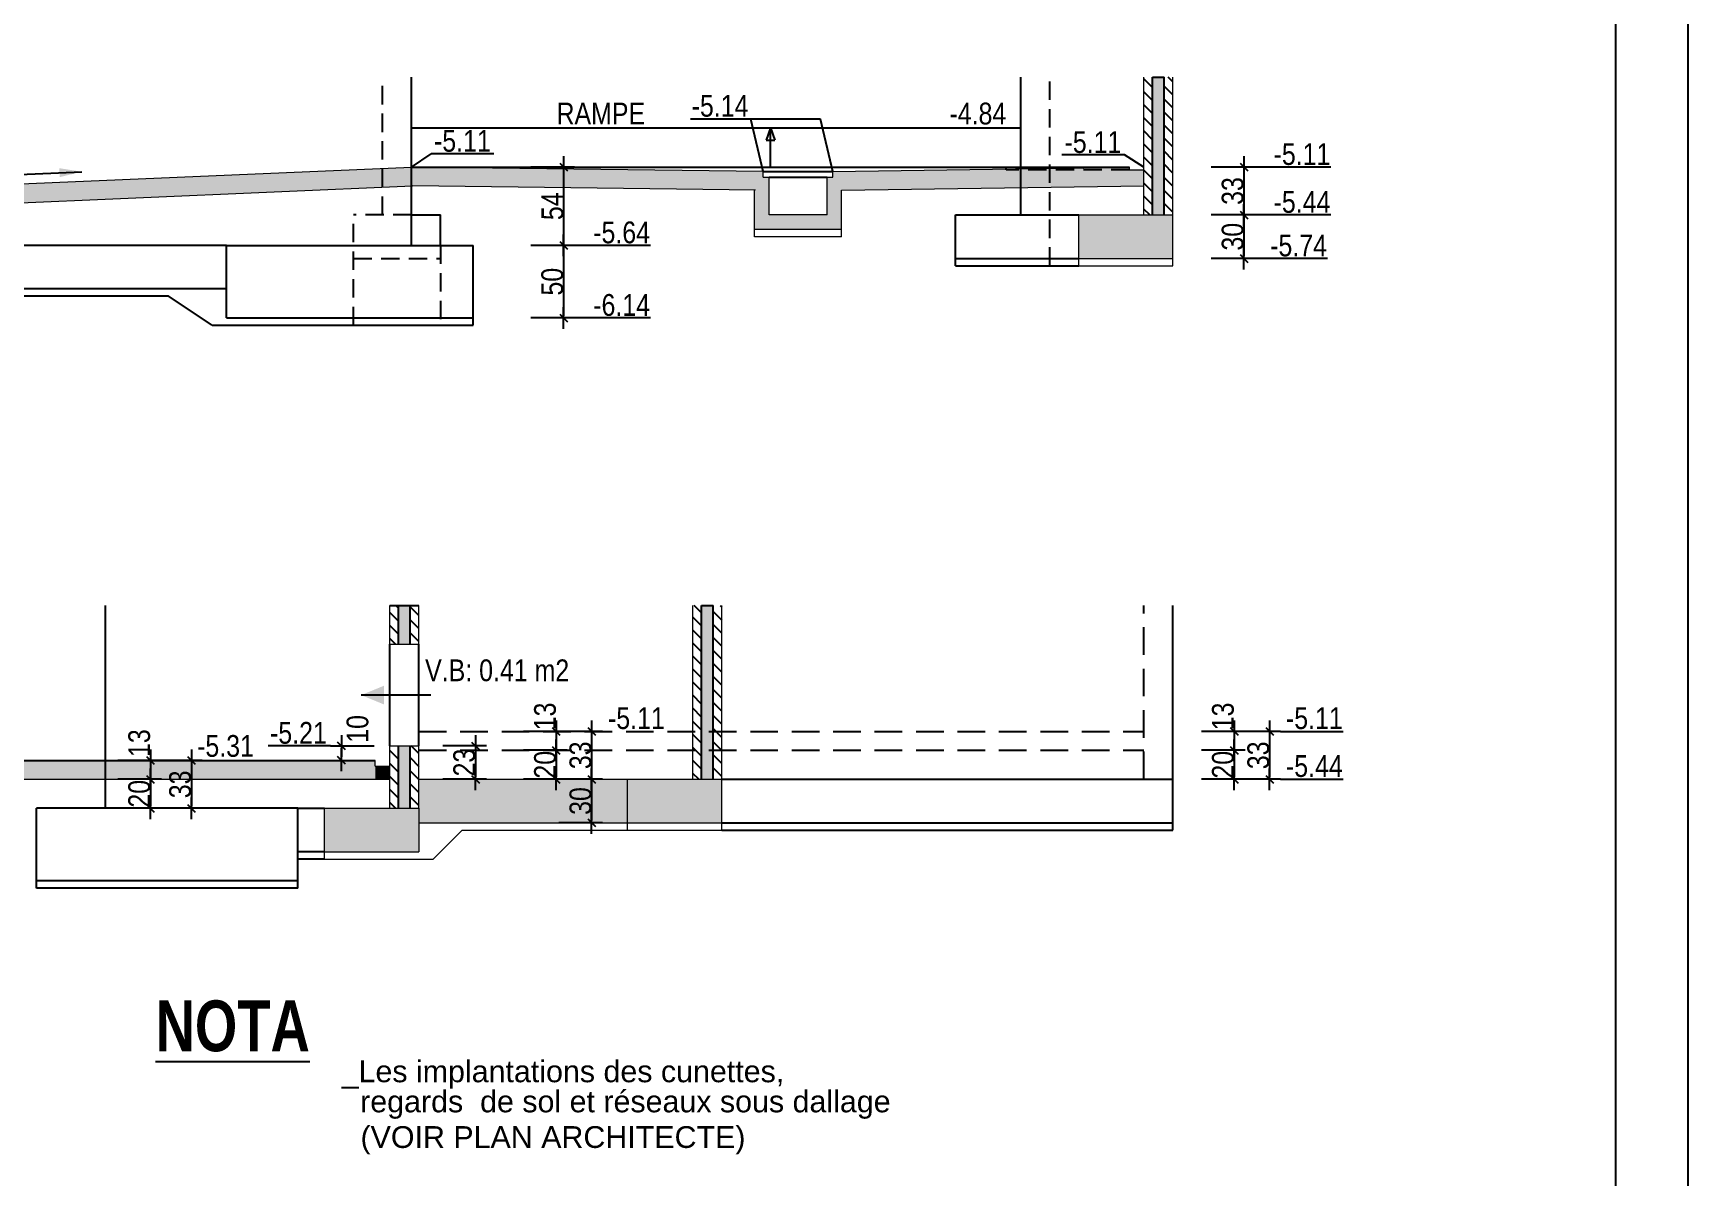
# Model space of a CAD drawing. Header units: centimetres. Extents: x -4990 to 114398, y -61489 to -12305.
# Drawn here: x 60097 to 61238, y -18796 to -18008 of the extents above; entities that cross this region are included whole.
import ezdxf
from ezdxf.enums import TextEntityAlignment as Align

# ---------------------------------------------------------------- set-up
doc = ezdxf.new("R2010")
doc.units = ezdxf.units.CM
doc.header["$LTSCALE"] = 0.5
doc.linetypes.add('CACHEX2', pattern=[19.05, 12.7, -6.35])
doc.layers.get('0').update_dxf_attribs({"linetype": 'CONTINUOUS'})
doc.layers.get('DEFPOINTS').update_dxf_attribs({"linetype": 'CONTINUOUS'})
for name, color, linetype in [('01-cartouche', 7, 'CONTINUOUS'), ('01_cote_gen', 4, 'CONTINUOUS'), ('01_linteaux', 2, 'CONTINUOUS'), ('01_poch_murs', 253, 'CONTINUOUS'), ('01_texte', 230, 'CONTINUOUS'), ('AA_COTES', 2, 'CONTINUOUS')]:
    doc.layers.add(name, color=color, linetype=linetype)
doc.layers.add('01_murs_coup', color=5, linetype='CONTINUOUS', lineweight=60)
doc.styles.add('ARIAL NA', font='ARIALN.TTF')
doc.styles.add('impact', font='impact.ttf')
doc.styles.add('MATTE_TXT', font='arial.ttf')
doc.styles.add('STYLE2', font='ARIALN.TTF')
doc.dimstyles.new('JB50', dxfattribs={"dimscale": 0.1, "dimtxt": 150, "dimasz": 15, "dimexe": 0.1, "dimexo": 0.1, "dimgap": 0.09, "dimtad": 1, "dimdec": 1, "dimdsep": 46, "dimtxsty": 'STYLE2', "dimblk1": 'BOND_G', "dimblk2": 'BOND_D', "dimsah": 1, "dimcen": 1.5, "dimdle": 0.01, "dimse1": 1, "dimse2": 1, "dimclrd": 4, "dimclre": 2, "dimclrt": 6, "dimazin": 2, "dimtfac": 2.333333, "dimtdec": 1, "dimtix": 1, "dimtmove": 2, "dimatfit": 3, "dimldrblk": 'BOND_G', "dimfxl": 1, "dimtolj": 1, "dimtzin": 0, "dimarcsym": 0})

# ---------------------------------------------------------------- blocks, each defined once
blk = doc.blocks.new('BOND_G')
at = {"layer": 'AA_COTES', "color": 0}
for p, q in [((0, -5), (0, 15)), ((5, 0), (-5, 0)), ((1.77, 1.77), (-1.77, -1.77))]:
    blk.add_line(p, q, dxfattribs=at)
blk = doc.blocks.new('BOND_D')
at = {"layer": 'AA_COTES', "color": 0}
for p, q in [((5, 0), (-5, 0)), ((-1.77, -1.77), (1.77, 1.77)), ((0, 5), (0, -15))]:
    blk.add_line(p, q, dxfattribs=at)
blk = doc.blocks.new('*D1527')
at = {"layer": '01_cote_gen', "color": 4, "lineweight": -2, "transparency": 16777216}
blk.add_line((60931.8, -18101.5), (60931.8, -18131.5), dxfattribs=at)
at = {"layer": 'DEFPOINTS', "color": 0, "transparency": 16777216}
for p in [(60862.9, -18100), (60862.9, -18133), (60931.8, -18133)]:
    blk.add_point(p, dxfattribs=at)
at = {"layer": '01_cote_gen', "color": 4, "lineweight": -2, "transparency": 16777216, "xscale": 1.5, "yscale": 1.5, "zscale": 1.5}
for name, p, rotation in [('BOND_G', (60931.8, -18100), 90), ('BOND_D', (60931.8, -18133), 270)]:
    blk.add_blockref(name, p, dxfattribs=dict(at, rotation=rotation))
at = {"layer": '01_cote_gen', "color": 6, "transparency": 16777216, "insert": (60924.1, -18116.5), "char_height": 15, "attachment_point": 5, "rotation": 90, "style": 'STYLE2'}
blk.add_mtext('\\A1;33', dxfattribs=at)
blk = doc.blocks.new('*D1528')
at = {"layer": '01_cote_gen', "color": 4, "lineweight": -2, "transparency": 16777216}
blk.add_line((60931.8, -18134.5), (60931.8, -18161.5), dxfattribs=at)
at = {"layer": 'DEFPOINTS', "color": 0, "transparency": 16777216}
for p in [(60882.9, -18133), (60882.9, -18163), (60931.8, -18163)]:
    blk.add_point(p, dxfattribs=at)
at = {"layer": '01_cote_gen', "color": 4, "lineweight": -2, "transparency": 16777216, "xscale": 1.5, "yscale": 1.5, "zscale": 1.5}
for name, p, rotation in [('BOND_G', (60931.8, -18133), 90), ('BOND_D', (60931.8, -18163), 270)]:
    blk.add_blockref(name, p, dxfattribs=dict(at, rotation=rotation))
at = {"layer": '01_cote_gen', "color": 6, "transparency": 16777216, "insert": (60924.1, -18148), "char_height": 15, "attachment_point": 5, "rotation": 90, "style": 'STYLE2'}
blk.add_mtext('\\A1;30', dxfattribs=at)
blk = doc.blocks.new('*D1529')
at = {"layer": '01_cote_gen', "color": 4, "lineweight": -2, "transparency": 16777216}
blk.add_line((60462.7, -18101.5), (60462.7, -18152.5), dxfattribs=at)
at = {"layer": 'DEFPOINTS', "color": 0, "transparency": 16777216}
for p in [(60434.6, -18100), (60425.8, -18154), (60462.7, -18154)]:
    blk.add_point(p, dxfattribs=at)
at = {"layer": '01_cote_gen', "color": 4, "lineweight": -2, "transparency": 16777216, "xscale": 1.5, "yscale": 1.5, "zscale": 1.5}
for name, p, rotation in [('BOND_G', (60462.7, -18100), 90), ('BOND_D', (60462.7, -18154), 270)]:
    blk.add_blockref(name, p, dxfattribs=dict(at, rotation=rotation))
at = {"layer": '01_cote_gen', "color": 6, "transparency": 16777216, "insert": (60455.1, -18127), "char_height": 15, "attachment_point": 5, "rotation": 90, "style": 'STYLE2'}
blk.add_mtext('\\A1;54', dxfattribs=at)
blk = doc.blocks.new('*D1562')
at = {"layer": '01_cote_gen', "color": 4, "lineweight": -2, "transparency": 16777216}
blk.add_line((60177.9, -18510.4), (60177.9, -18520.4), dxfattribs=at)
at = {"layer": 'DEFPOINTS', "color": 0, "transparency": 16777216}
for p in [(60172.7, -18508.9), (60172.7, -18521.9), (60177.9, -18521.9)]:
    blk.add_point(p, dxfattribs=at)
at = {"layer": '01_cote_gen', "color": 4, "lineweight": -2, "transparency": 16777216, "xscale": 1.5, "yscale": 1.5, "zscale": 1.5}
for name, p, rotation in [('BOND_G', (60177.9, -18508.9), 90), ('BOND_D', (60177.9, -18521.9), 270)]:
    blk.add_blockref(name, p, dxfattribs=dict(at, rotation=rotation))
at = {"layer": '01_cote_gen', "color": 6, "transparency": 16777216, "insert": (60170.2, -18497), "char_height": 15, "attachment_point": 5, "rotation": 90, "style": 'STYLE2'}
blk.add_mtext('\\A1;13', dxfattribs=at)
blk = doc.blocks.new('*D1563')
at = {"layer": '01_cote_gen', "color": 4, "lineweight": -2, "transparency": 16777216}
blk.add_line((60177.9, -18523.4), (60177.9, -18540.4), dxfattribs=at)
at = {"layer": 'DEFPOINTS', "color": 0, "transparency": 16777216}
for p in [(60183.4, -18521.9), (60177.9, -18541.9), (60183.4, -18541.9)]:
    blk.add_point(p, dxfattribs=at)
at = {"layer": '01_cote_gen', "color": 4, "lineweight": -2, "transparency": 16777216, "xscale": 1.5, "yscale": 1.5, "zscale": 1.5}
for name, p, rotation in [('BOND_G', (60177.9, -18521.9), 90), ('BOND_D', (60177.9, -18541.9), 270)]:
    blk.add_blockref(name, p, dxfattribs=dict(at, rotation=rotation))
at = {"layer": '01_cote_gen', "color": 6, "transparency": 16777216, "insert": (60170.2, -18531.9), "char_height": 15, "attachment_point": 5, "rotation": 90, "style": 'STYLE2'}
blk.add_mtext('\\A1;20', dxfattribs=at)
blk = doc.blocks.new('*D1564')
at = {"layer": '01_cote_gen', "color": 4, "lineweight": -2, "transparency": 16777216}
blk.add_line((60206.1, -18510.4), (60206.1, -18540.4), dxfattribs=at)
at = {"layer": 'DEFPOINTS', "color": 0, "transparency": 16777216}
for p in [(60192.7, -18508.9), (60195.2, -18541.9), (60206.1, -18541.9)]:
    blk.add_point(p, dxfattribs=at)
at = {"layer": '01_cote_gen', "color": 4, "lineweight": -2, "transparency": 16777216, "xscale": 1.5, "yscale": 1.5, "zscale": 1.5}
for name, p, rotation in [('BOND_G', (60206.1, -18508.9), 90), ('BOND_D', (60206.1, -18541.9), 270)]:
    blk.add_blockref(name, p, dxfattribs=dict(at, rotation=rotation))
at = {"layer": '01_cote_gen', "color": 6, "transparency": 16777216, "insert": (60198.4, -18525.4), "char_height": 15, "attachment_point": 5, "rotation": 90, "style": 'STYLE2'}
blk.add_mtext('\\A1;33', dxfattribs=at)
blk = doc.blocks.new('*D1565')
at = {"layer": '01_cote_gen', "color": 4, "lineweight": -2, "transparency": 16777216}
blk.add_line((60309.6, -18507.4), (60309.6, -18500.4), dxfattribs=at)
at = {"layer": 'DEFPOINTS', "color": 0, "transparency": 16777216}
for p in [(60309.6, -18498.9), (60342.9, -18498.9), (60324.3, -18508.9)]:
    blk.add_point(p, dxfattribs=at)
at = {"layer": '01_cote_gen', "color": 4, "lineweight": -2, "transparency": 16777216, "xscale": 1.5, "yscale": 1.5, "zscale": 1.5}
for name, p, rotation in [('BOND_D', (60309.6, -18498.9), 90), ('BOND_G', (60309.6, -18508.9), 270)]:
    blk.add_blockref(name, p, dxfattribs=dict(at, rotation=rotation))
at = {"layer": '01_cote_gen', "color": 6, "transparency": 16777216, "insert": (60320.7, -18487.2), "char_height": 15, "attachment_point": 5, "rotation": 90, "style": 'STYLE2'}
blk.add_mtext('\\A1;10', dxfattribs=at)
blk = doc.blocks.new('*D1566')
at = {"layer": '01_cote_gen', "color": 4, "lineweight": -2, "transparency": 16777216}
blk.add_line((60402, -18500.4), (60402, -18520.4), dxfattribs=at)
at = {"layer": 'DEFPOINTS', "color": 0, "transparency": 16777216}
for p in [(60362.9, -18498.9), (60369.5, -18521.9), (60402, -18521.9)]:
    blk.add_point(p, dxfattribs=at)
at = {"layer": '01_cote_gen', "color": 4, "lineweight": -2, "transparency": 16777216, "xscale": 1.5, "yscale": 1.5, "zscale": 1.5}
for name, p, rotation in [('BOND_G', (60402, -18498.9), 90), ('BOND_D', (60402, -18521.9), 270)]:
    blk.add_blockref(name, p, dxfattribs=dict(at, rotation=rotation))
at = {"layer": '01_cote_gen', "color": 6, "transparency": 16777216, "insert": (60394.3, -18510.4), "char_height": 15, "attachment_point": 5, "rotation": 90, "style": 'STYLE2'}
blk.add_mtext('\\A1;23', dxfattribs=at)
blk = doc.blocks.new('*D1567')
at = {"layer": '01_cote_gen', "color": 4, "lineweight": -2, "transparency": 16777216}
blk.add_line((60482, -18490.4), (60482, -18520.4), dxfattribs=at)
at = {"layer": 'DEFPOINTS', "color": 0, "transparency": 16777216}
for p in [(60493, -18488.9), (60482, -18521.9), (60493, -18521.9)]:
    blk.add_point(p, dxfattribs=at)
at = {"layer": '01_cote_gen', "color": 4, "lineweight": -2, "transparency": 16777216, "xscale": 1.5, "yscale": 1.5, "zscale": 1.5}
for name, p, rotation in [('BOND_G', (60482, -18488.9), 90), ('BOND_D', (60482, -18521.9), 270)]:
    blk.add_blockref(name, p, dxfattribs=dict(at, rotation=rotation))
at = {"layer": '01_cote_gen', "color": 6, "transparency": 16777216, "insert": (60474.4, -18505.4), "char_height": 15, "attachment_point": 5, "rotation": 90, "style": 'STYLE2'}
blk.add_mtext('\\A1;33', dxfattribs=at)
blk = doc.blocks.new('*D1568')
at = {"layer": '01_cote_gen', "color": 4, "lineweight": -2, "transparency": 16777216}
blk.add_line((60457.6, -18490.4), (60457.6, -18500.4), dxfattribs=at)
at = {"layer": 'DEFPOINTS', "color": 0, "transparency": 16777216}
for p in [(60444.9, -18488.9), (60444.9, -18501.9), (60457.6, -18501.9)]:
    blk.add_point(p, dxfattribs=at)
at = {"layer": '01_cote_gen', "color": 4, "lineweight": -2, "transparency": 16777216, "xscale": 1.5, "yscale": 1.5, "zscale": 1.5}
for name, p, rotation in [('BOND_G', (60457.6, -18488.9), 90), ('BOND_D', (60457.6, -18501.9), 270)]:
    blk.add_blockref(name, p, dxfattribs=dict(at, rotation=rotation))
at = {"layer": '01_cote_gen', "color": 6, "transparency": 16777216, "insert": (60450, -18478.6), "char_height": 15, "attachment_point": 5, "rotation": 90, "style": 'STYLE2'}
blk.add_mtext('\\A1;13', dxfattribs=at)
blk = doc.blocks.new('*D1569')
at = {"layer": '01_cote_gen', "color": 4, "lineweight": -2, "transparency": 16777216}
blk.add_line((60457.6, -18503.4), (60457.6, -18520.4), dxfattribs=at)
at = {"layer": 'DEFPOINTS', "color": 0, "transparency": 16777216}
for p in [(60447.2, -18501.9), (60447.2, -18521.9), (60457.6, -18521.9)]:
    blk.add_point(p, dxfattribs=at)
at = {"layer": '01_cote_gen', "color": 4, "lineweight": -2, "transparency": 16777216, "xscale": 1.5, "yscale": 1.5, "zscale": 1.5}
for name, p, rotation in [('BOND_G', (60457.6, -18501.9), 90), ('BOND_D', (60457.6, -18521.9), 270)]:
    blk.add_blockref(name, p, dxfattribs=dict(at, rotation=rotation))
at = {"layer": '01_cote_gen', "color": 6, "transparency": 16777216, "insert": (60450, -18511.9), "char_height": 15, "attachment_point": 5, "rotation": 90, "style": 'STYLE2'}
blk.add_mtext('\\A1;20', dxfattribs=at)
blk = doc.blocks.new('*D1570')
at = {"layer": '01_cote_gen', "color": 4, "lineweight": -2, "transparency": 16777216}
blk.add_line((60949.5, -18490.4), (60949.5, -18520.4), dxfattribs=at)
at = {"layer": 'DEFPOINTS', "color": 0, "transparency": 16777216}
for p in [(60960.4, -18488.9), (60949.5, -18521.9), (60960.4, -18521.9)]:
    blk.add_point(p, dxfattribs=at)
at = {"layer": '01_cote_gen', "color": 4, "lineweight": -2, "transparency": 16777216, "xscale": 1.5, "yscale": 1.5, "zscale": 1.5}
for name, p, rotation in [('BOND_G', (60949.5, -18488.9), 90), ('BOND_D', (60949.5, -18521.9), 270)]:
    blk.add_blockref(name, p, dxfattribs=dict(at, rotation=rotation))
at = {"layer": '01_cote_gen', "color": 6, "transparency": 16777216, "insert": (60941.8, -18505.4), "char_height": 15, "attachment_point": 5, "rotation": 90, "style": 'STYLE2'}
blk.add_mtext('\\A1;33', dxfattribs=at)
blk = doc.blocks.new('*D1571')
at = {"layer": '01_cote_gen', "color": 4, "lineweight": -2, "transparency": 16777216}
blk.add_line((60925.1, -18490.4), (60925.1, -18500.4), dxfattribs=at)
at = {"layer": 'DEFPOINTS', "color": 0, "transparency": 16777216}
for p in [(60912.4, -18488.9), (60912.4, -18501.9), (60925.1, -18501.9)]:
    blk.add_point(p, dxfattribs=at)
at = {"layer": '01_cote_gen', "color": 4, "lineweight": -2, "transparency": 16777216, "xscale": 1.5, "yscale": 1.5, "zscale": 1.5}
for name, p, rotation in [('BOND_G', (60925.1, -18488.9), 90), ('BOND_D', (60925.1, -18501.9), 270)]:
    blk.add_blockref(name, p, dxfattribs=dict(at, rotation=rotation))
at = {"layer": '01_cote_gen', "color": 6, "transparency": 16777216, "insert": (60917.4, -18478.6), "char_height": 15, "attachment_point": 5, "rotation": 90, "style": 'STYLE2'}
blk.add_mtext('\\A1;13', dxfattribs=at)
blk = doc.blocks.new('*D1572')
at = {"layer": '01_cote_gen', "color": 4, "lineweight": -2, "transparency": 16777216}
blk.add_line((60925.1, -18503.4), (60925.1, -18520.4), dxfattribs=at)
at = {"layer": 'DEFPOINTS', "color": 0, "transparency": 16777216}
for p in [(60914.7, -18501.9), (60914.7, -18521.9), (60925.1, -18521.9)]:
    blk.add_point(p, dxfattribs=at)
at = {"layer": '01_cote_gen', "color": 4, "lineweight": -2, "transparency": 16777216, "xscale": 1.5, "yscale": 1.5, "zscale": 1.5}
for name, p, rotation in [('BOND_G', (60925.1, -18501.9), 90), ('BOND_D', (60925.1, -18521.9), 270)]:
    blk.add_blockref(name, p, dxfattribs=dict(at, rotation=rotation))
at = {"layer": '01_cote_gen', "color": 6, "transparency": 16777216, "insert": (60917.4, -18511.9), "char_height": 15, "attachment_point": 5, "rotation": 90, "style": 'STYLE2'}
blk.add_mtext('\\A1;20', dxfattribs=at)
blk = doc.blocks.new('*D1573')
at = {"layer": '01_cote_gen', "color": 4, "lineweight": -2, "transparency": 16777216}
blk.add_line((60482, -18523.4), (60482, -18550.4), dxfattribs=at)
at = {"layer": 'DEFPOINTS', "color": 0, "transparency": 16777216}
for p in [(60494.9, -18521.9), (60482, -18551.9), (60494.9, -18551.9)]:
    blk.add_point(p, dxfattribs=at)
at = {"layer": '01_cote_gen', "color": 4, "lineweight": -2, "transparency": 16777216, "xscale": 1.5, "yscale": 1.5, "zscale": 1.5}
for name, p, rotation in [('BOND_G', (60482, -18521.9), 90), ('BOND_D', (60482, -18551.9), 270)]:
    blk.add_blockref(name, p, dxfattribs=dict(at, rotation=rotation))
at = {"layer": '01_cote_gen', "color": 6, "transparency": 16777216, "insert": (60474.4, -18536.9), "char_height": 15, "attachment_point": 5, "rotation": 90, "style": 'STYLE2'}
blk.add_mtext('\\A1;30', dxfattribs=at)
blk = doc.blocks.new('*D1626')
at = {"layer": '01_cote_gen', "color": 4, "lineweight": -2, "transparency": 16777216}
blk.add_line((60462.7, -18155.5), (60462.7, -18202.5), dxfattribs=at)
at = {"layer": 'DEFPOINTS', "color": 0, "transparency": 16777216}
for p in [(60449.5, -18154), (60400.4, -18204), (60462.7, -18204)]:
    blk.add_point(p, dxfattribs=at)
at = {"layer": '01_cote_gen', "color": 4, "lineweight": -2, "transparency": 16777216, "xscale": 1.5, "yscale": 1.5, "zscale": 1.5}
for name, p, rotation in [('BOND_G', (60462.7, -18154), 90), ('BOND_D', (60462.7, -18204), 270)]:
    blk.add_blockref(name, p, dxfattribs=dict(at, rotation=rotation))
at = {"layer": '01_cote_gen', "color": 6, "transparency": 16777216, "insert": (60455, -18179), "char_height": 15, "attachment_point": 5, "rotation": 90, "style": 'STYLE2'}
blk.add_mtext('\\A1;50', dxfattribs=at)

msp = doc.modelspace()

# ---------------------------------------------------------------- hatches: boundary and pattern name
at = {"layer": '01_linteaux', "linetype": 'CACHEX2', "ltscale": 2}
h = msp.add_hatch(dxfattribs=at)
h.set_pattern_fill('ANSI31', color=256, scale=2, angle=-90)
h.set_pattern_definition([(315, (-6428.507, -246.988), (4.49012806, 4.49012806), [])])
h.paths.add_polyline_path([(60868.896, -18037.989), (60862.896, -18037.989), (60862.896, -18132.989), (60868.896, -18132.989)])
h.paths.add_polyline_path([(60882.896, -18037.989), (60876.896, -18037.989), (60876.896, -18132.989), (60882.896, -18132.989)])
h = msp.add_hatch(dxfattribs=at)
h.set_pattern_fill('ANSI31', color=256, scale=2, angle=-90)
h.set_pattern_definition([(315, (-6948.508, -542.89), (4.49012806, 4.49012806), [])])
h.paths.add_polyline_path([(60348.894, -18402.099), (60342.894, -18402.099), (60342.894, -18428.891), (60348.894, -18428.891)])
h.paths.add_polyline_path([(60362.894, -18402.099), (60356.894, -18402.099), (60356.894, -18428.891), (60362.894, -18428.891)])
h = msp.add_hatch(dxfattribs=at)
h.set_pattern_fill('ANSI31', color=256, scale=2, angle=-90)
h.set_pattern_definition([(315, (-6739.508, -635.89), (4.49012806, 4.49012806), [])])
h.paths.add_polyline_path([(60557.894, -18402.099), (60551.894, -18402.099), (60551.894, -18521.891), (60557.894, -18521.891)])
h.paths.add_polyline_path([(60571.894, -18402.099), (60565.894, -18402.099), (60565.894, -18521.891), (60571.894, -18521.891)])
h = msp.add_hatch(dxfattribs=at)
h.set_pattern_fill('ANSI31', color=256, scale=2, angle=-90)
h.set_pattern_definition([(315, (-6948.508, -655.89), (4.49012806, 4.49012806), [])])
h.paths.add_polyline_path([(60348.894, -18498.891), (60342.894, -18498.891), (60342.894, -18541.891), (60348.894, -18541.891)])
h.paths.add_polyline_path([(60362.894, -18498.891), (60356.894, -18498.891), (60356.894, -18541.891), (60362.894, -18541.891)])
at = {"layer": '01_poch_murs'}
h = msp.add_hatch(color=256, dxfattribs=at)
h.dxf.hatch_style = 1
h.paths.add_polyline_path([(60876.896, -18037.989), (60868.896, -18037.989), (60868.896, -18132.989), (60876.896, -18132.989)])
h = msp.add_hatch(color=256, dxfattribs=at)
h.dxf.hatch_style = 1
h.paths.add_polyline_path([(59524.901, -18227.989), (59205.901, -18227.989), (59205.901, -18277.989), (59524.901, -18277.989)])
h.paths.add_polyline_path([(59273.901, -18123.989), (59264.401, -18123.989), (59264.401, -18117.989), (58847.895, -18117.989), (58847.895, -18121.989), (58837.895, -18121.989), (58837.895, -18130.989), (59255.901, -18130.989), (59255.901, -18227.989), (59273.901, -18227.989)])
h.paths.add_polyline_path([(58882.895, -18152.989), (58817.895, -18152.989), (58817.895, -18182.989), (58882.895, -18182.989)])
h.paths.add_polyline_path([(59850.396, -18121.132), (59622.896, -18122.989), (59616.896, -18122.989), (59616.896, -18126.989), (59612.896, -18126.989), (59612.896, -18152.989), (59572.896, -18152.989), (59572.896, -18126.989), (59568.896, -18126.989), (59568.896, -18122.989), (59562.896, -18122.989), (59474.901, -18120.989), (59474.901, -18140.994), (59562.896, -18142.994), (59562.896, -18162.989), (59622.896, -18162.989), (59622.896, -18142.989), (59810.396, -18141.459), (59810.396, -18153.989), (59850.396, -18153.989)])
h.paths.add_polyline_path([(60604.414, -18106.989), (60600.414, -18106.989), (60600.414, -18102.989), (60357.894, -18099.989), (59867.898, -18120.989), (59850.396, -18121.132), (59850.396, -18134.132), (59868.23, -18133.986), (60358.451, -18112.977), (60594.414, -18115.896), (60594.414, -18142.989), (60654.414, -18142.989), (60654.414, -18115.906), (60862.896, -18112.99), (60862.896, -18101.989), (60852.896, -18101.989), (60852.896, -18099.989), (60648.414, -18102.989), (60648.414, -18106.989), (60644.414, -18106.989), (60644.414, -18132.989), (60604.414, -18132.989)])
h = msp.add_hatch(color=256, dxfattribs=at)
h.dxf.hatch_style = 1
h.paths.add_polyline_path([(60882.896, -18132.989), (60817.896, -18132.989), (60817.896, -18162.989), (60882.896, -18162.989)])
h = msp.add_hatch(color=256, dxfattribs=at)
h.dxf.hatch_style = 1
h.paths.add_polyline_path([(60362.894, -18402.099), (60342.894, -18402.099)])
h = msp.add_hatch(color=256, dxfattribs=at)
h.dxf.hatch_style = 1
h.paths.add_polyline_path([(60356.894, -18402.099), (60348.894, -18402.099), (60348.894, -18428.891), (60356.894, -18428.891)])
h.paths.add_polyline_path([(60356.894, -18498.891), (60348.894, -18498.891), (60348.894, -18541.891), (60356.894, -18541.891)])
h = msp.add_hatch(color=256, dxfattribs=at)
h.dxf.hatch_style = 1
h.paths.add_polyline_path([(60565.894, -18402.099), (60557.894, -18402.099), (60557.894, -18488.891), (60565.894, -18488.891)])
h.paths.add_polyline_path([(60565.894, -18488.891), (60557.894, -18488.891), (60557.894, -18501.891), (60565.894, -18501.891)])
h.paths.add_polyline_path([(60565.894, -18501.891), (60557.894, -18501.891), (60557.894, -18521.891), (60565.894, -18521.891)])
h = msp.add_hatch(color=256, dxfattribs=at)
h.dxf.hatch_style = 1
h.paths.add_polyline_path([(58882.899, -18541.891), (58817.899, -18541.891), (58817.899, -18571.891), (58882.899, -18571.891)])
h.paths.add_polyline_path([(59568.896, -18511.891), (59317.894, -18508.891), (58847.899, -18508.891), (58847.899, -18521.891), (59232.898, -18521.891), (59232.898, -18568.891), (59317.894, -18568.891), (59317.894, -18521.892), (59335.396, -18522.101), (59335.396, -18541.891), (59375.396, -18541.891), (59375.396, -18529.579), (59562.896, -18531.82), (59562.896, -18551.891), (59622.896, -18551.891), (59622.896, -18531.82), (59810.396, -18529.579), (59810.396, -18541.891), (59850.396, -18541.891), (59850.396, -18522.101), (59867.898, -18521.892), (59867.898, -18568.891), (59952.896, -18568.891), (59952.896, -18521.891), (60332.894, -18521.891), (60332.894, -18508.891), (59952.896, -18508.891), (59867.898, -18508.891), (59616.896, -18511.891), (59616.896, -18515.891), (59612.896, -18515.891), (59612.896, -18541.891), (59572.896, -18541.891), (59572.896, -18515.891), (59568.896, -18515.891)])
h.paths.add_polyline_path([(60362.894, -18541.891), (60297.894, -18541.891), (60297.894, -18571.891), (60362.894, -18571.891)])
h.paths.add_polyline_path([(60362.894, -18541.891), (60342.894, -18541.891)])
h.paths.add_polyline_path([(60571.894, -18521.891), (60506.894, -18521.891), (60506.894, -18551.891), (60571.894, -18551.891)])
h.paths.add_polyline_path([(60506.894, -18521.891), (60362.894, -18521.891), (60362.894, -18541.891), (60362.894, -18551.891), (60506.894, -18551.891)])
h = msp.add_hatch(color=256, dxfattribs=at)
h.dxf.hatch_style = 1
h.paths.add_polyline_path([(60342.894, -18512.891), (60332.894, -18512.891), (60332.894, -18521.891), (60342.894, -18521.891)])

# ---------------------------------------------------------------- linework, layer by layer
msp.add_line((61237.934, -16814.429), (61237.934, -19529.429))
at = {"layer": '01_linteaux', "linetype": 'CACHEX2', "ltscale": 2}
for p, q in [((60337.894, -18132.989), (60337.894, -18037.989)), ((60797.903, -18167.989), (60797.903, -18037.989)), ((60767.903, -18101.989), (60767.903, -18099.989)), ((60852.896, -18101.989), (60767.903, -18101.989)), ((60317.894, -18208.989), (60317.894, -18132.989)), ((60357.894, -18132.989), (60317.894, -18132.989)), ((60317.894, -18162.989), (60377.894, -18162.989)), ((60377.894, -18153.989), (60377.894, -18208.989))]:
    msp.add_line(p, q, dxfattribs=at)
at = {"layer": '01_linteaux'}
for p, q in [((60357.894, -18153.989), (60357.894, -18037.989)), ((60777.903, -18132.989), (60777.903, -18037.989)), ((60868.896, -18132.989), (60868.896, -18037.989)), ((60876.896, -18132.989), (60876.896, -18037.989)), ((60357.894, -18072.989), (60777.903, -18072.989)), ((60605.395, -18072.989), (60602.336, -18081.55)), ((60602.336, -18081.55), (60608.454, -18081.55)), ((60605.395, -18099.989), (60605.395, -18072.989)), ((60605.395, -18072.989), (60608.454, -18081.55)), ((60357.894, -18099.989), (60852.896, -18099.989)), ((60600.414, -18102.989), (60648.414, -18102.989)), ((60604.414, -18106.989), (60644.414, -18106.989)), ((60357.894, -18132.989), (60377.894, -18132.989)), ((60377.894, -18153.989), (60377.894, -18132.989)), ((60732.903, -18132.989), (60817.896, -18132.989)), ((60732.903, -18167.989), (60732.903, -18132.989)), ((60230.394, -18153.989), (59980.401, -18153.989)), ((60230.394, -18203.989), (60230.394, -18153.989)), ((60230.394, -18153.989), (60400.394, -18153.989)), ((60400.394, -18208.989), (60400.394, -18153.989)), ((60732.903, -18162.989), (60817.896, -18162.989)), ((60732.903, -18167.989), (60817.896, -18167.989)), ((60230.394, -18183.989), (59980.401, -18183.989)), ((60190.394, -18188.989), (59980.401, -18188.989)), ((60220.394, -18208.989), (60190.394, -18188.989)), ((60220.394, -18208.989), (60400.394, -18208.989)), ((60230.394, -18203.989), (60400.394, -18203.989)), ((60146.889, -18541.891), (60146.889, -18402.099)), ((60348.894, -18428.891), (60348.894, -18402.099)), ((60356.894, -18428.891), (60356.894, -18402.099)), ((60557.894, -18521.891), (60557.894, -18402.099)), ((60565.894, -18521.891), (60565.894, -18402.099)), ((60882.898, -18556.891), (60882.898, -18402.099)), ((60342.894, -18498.891), (60342.894, -18428.891)), ((60362.894, -18498.891), (60362.894, -18428.891)), ((60348.894, -18541.891), (60348.894, -18498.891)), ((60356.894, -18541.891), (60356.894, -18498.891)), ((59317.894, -18508.891), (60332.894, -18508.891)), ((60571.894, -18521.891), (60882.898, -18521.891)), ((60099.389, -18596.891), (60099.389, -18541.891)), ((60279.389, -18541.891), (60099.389, -18541.891)), ((60279.389, -18596.891), (60279.389, -18541.891)), ((60279.389, -18541.891), (60297.894, -18541.891)), ((60571.894, -18551.891), (60882.898, -18551.891)), ((60571.894, -18556.891), (60882.898, -18556.891)), ((60297.894, -18571.891), (60279.389, -18571.891)), ((60297.894, -18576.891), (60279.389, -18576.891)), ((60279.389, -18591.891), (60099.389, -18591.891)), ((60279.389, -18596.891), (60099.389, -18596.891))]:
    msp.add_line(p, q, dxfattribs=at)
at = {"layer": '01_linteaux', "linetype": 'CACHEX2', "ltscale": 3}
for p, q in [((60862.898, -18521.891), (60862.898, -18402.099)), ((60362.894, -18488.891), (60862.898, -18488.891)), ((60362.894, -18501.891), (60862.898, -18501.891))]:
    msp.add_line(p, q, dxfattribs=at)
at = {"layer": '01_murs_coup', "linetype": 'Continuous', "lineweight": 0}
for p, q in [((60862.896, -18132.989), (60862.896, -18037.989)), ((60882.896, -18167.989), (60882.896, -18037.989)), ((59867.898, -18120.989), (60357.894, -18099.989)), ((60600.414, -18102.989), (60357.894, -18099.989)), ((60600.414, -18106.989), (60600.414, -18102.989)), ((60600.414, -18106.989), (60604.414, -18106.989)), ((60604.414, -18132.989), (60604.414, -18106.989)), ((60644.414, -18106.989), (60648.414, -18106.989)), ((60644.414, -18132.989), (60644.414, -18106.989)), ((60648.414, -18102.989), (60852.896, -18099.989)), ((60648.414, -18106.989), (60648.414, -18102.989)), ((60852.896, -18101.989), (60852.896, -18099.989)), ((60852.896, -18101.989), (60862.896, -18101.989)), ((59868.23, -18133.986), (60358.451, -18112.977)), ((60595.131, -18115.905), (60358.451, -18112.977)), ((60594.414, -18147.989), (60594.414, -18115.916)), ((60654.414, -18115.906), (60863.078, -18112.987)), ((60654.414, -18147.989), (60654.414, -18115.906)), ((60644.414, -18132.989), (60604.414, -18132.989)), ((60817.896, -18132.989), (60882.896, -18132.989)), ((60817.896, -18167.989), (60817.896, -18132.989)), ((60654.414, -18142.989), (60594.414, -18142.989)), ((60654.414, -18147.989), (60594.414, -18147.989)), ((60817.896, -18162.989), (60882.896, -18162.989)), ((60817.896, -18167.989), (60882.896, -18167.989)), ((60342.894, -18428.891), (60342.894, -18402.099)), ((60362.894, -18428.891), (60362.894, -18402.099)), ((60551.894, -18521.891), (60551.894, -18402.099)), ((60571.894, -18556.891), (60571.894, -18402.099)), ((60342.894, -18428.891), (60362.894, -18428.891)), ((60342.894, -18541.891), (60342.894, -18498.891)), ((60342.894, -18498.891), (60362.894, -18498.891)), ((60362.894, -18541.891), (60362.894, -18498.891)), ((59952.896, -18508.891), (60332.894, -18508.891)), ((60332.894, -18512.891), (60332.894, -18508.891)), ((60332.894, -18512.891), (60342.894, -18512.891)), ((59952.896, -18521.891), (60342.894, -18521.891)), ((60362.894, -18521.891), (60571.894, -18521.891)), ((60506.894, -18556.891), (60506.894, -18521.891)), ((60297.894, -18576.891), (60297.894, -18541.891)), ((60297.894, -18541.891), (60362.894, -18541.891)), ((60362.894, -18541.891), (60362.894, -18571.891)), ((60362.894, -18551.891), (60571.894, -18551.891)), ((60372.894, -18576.891), (60392.894, -18556.891)), ((60392.894, -18556.891), (60571.894, -18556.891)), ((60297.894, -18571.891), (60362.894, -18571.891)), ((60297.894, -18576.891), (60372.894, -18576.891))]:
    msp.add_line(p, q, dxfattribs=at)
at = {"layer": '01_poch_murs'}
for p, q in [((60868.896, -18037.989), (60876.896, -18037.989)), ((60342.894, -18402.099), (60362.894, -18402.099)), ((60557.894, -18402.099), (60565.894, -18402.099))]:
    msp.add_line(p, q, dxfattribs=at)
at = {"layer": '01_texte'}
for p, q in [((61187.934, -16864.429), (61187.934, -19529.429)), ((60639.85, -18067.071), (60550.13, -18067.071)), ((60600.414, -18102.989), (60591.85, -18067.071)), ((60648.414, -18102.989), (60639.85, -18067.071)), ((60357.894, -18099.989), (60371.399, -18090.796)), ((60414.636, -18090.796), (60371.399, -18090.796)), ((60849.391, -18091.621), (60806.154, -18091.621)), ((60862.896, -18099.989), (60849.391, -18091.621)), ((60035.809, -18107.27), (60130.494, -18103.212)), ((60991.686, -18099.989), (60939.309, -18099.989)), ((60991.686, -18132.989), (60939.309, -18132.989)), ((60522.582, -18153.989), (60470.205, -18153.989)), ((60989.327, -18162.989), (60936.95, -18162.989)), ((60522.582, -18203.989), (60470.205, -18203.989)), ((60371.23, -18463.891), (60323.158, -18463.891)), ((60956.965, -18488.891), (61000.134, -18488.891)), ((60302.104, -18498.891), (60259.102, -18498.891)), ((60956.965, -18521.891), (61000.134, -18521.891))]:
    msp.add_line(p, q, dxfattribs=at)
for points in [[(60130.494, -18103.212), (60115.011, -18100.767), (60115.144, -18103.869)], [(60130.494, -18103.212), (60115.277, -18106.972), (60115.144, -18103.869)], [(60323.158, -18463.891), (60338.916, -18457.438), (60338.916, -18463.891)], [(60323.158, -18463.891), (60338.916, -18470.343), (60338.916, -18463.891)]]:
    msp.add_solid(points, dxfattribs=at)

# ---------------------------------------------------------------- texts
at = {"layer": '01-cartouche', "color": 230, "style": 'MATTE_TXT'}
for s, p in [('_Les implantations des cunettes,', (60309.71, -18730.689)), ('regards  de sol et réseaux sous dallage', (60322.475, -18751.423)), ('(VOIR PLAN ARCHITECTE)', (60322.714, -18775.965))]:
    msp.add_text(s, height=15, dxfattribs=at).set_placement(p)
at = {"layer": '01_texte', "style": 'ARIAL NA'}
for s, p in [('RAMPE', (60457.855, -18070.608)), ('-5.14', (60551.046, -18065.278)), ('-4.84', (60728.791, -18070.608)), ('-5.11', (60373.39, -18089.437)), ('-5.11', (60808.144, -18090.262)), ('-5.11', (60952.276, -18098.534)), ('-5.44', (60952.276, -18131.534)), ('-5.64', (60483.173, -18152.534)), ('-5.74', (60949.917, -18161.534)), ('-6.14', (60483.173, -18202.534)), ('V.B: 0.41 m2', (60367.265, -18454.322)), ('-5.21', (60260.328, -18497.435)), ('-5.11', (60493.371, -18487.278)), ('-5.11', (60960.806, -18487.278)), ('-5.31', (60210.047, -18506.429)), ('-5.44', (60960.806, -18520.278))]:
    msp.add_text(s, height=15, dxfattribs=at).set_placement(p)
at = {"layer": '01_texte', "style": 'impact'}
msp.add_text('%%UNOTA', height=35, dxfattribs=at).set_placement((60234.596, -18719.83), align=Align.BOTTOM_CENTER)

# ---------------------------------------------------------------- dimensions: what is measured, and where the dimension line sits
at = {"layer": '01_cote_gen'}
for base, p1, p2, picture, middle in [((60462.705, -18153.989), (60434.608, -18099.989), (60425.787, -18153.989), '*D1529', (60455.069, -18126.989)), ((60931.809, -18132.989), (60862.896, -18099.989), (60862.896, -18132.989), '*D1527', (60924.141, -18116.489)), ((60931.809, -18162.989), (60882.896, -18132.989), (60882.896, -18162.989), '*D1528', (60924.141, -18147.989)), ((60462.705, -18203.989), (60449.491, -18153.989), (60400.394, -18203.989), '*D1626', (60455.038, -18178.989)), ((60482.03, -18521.891), (60492.954, -18488.891), (60492.954, -18521.891), '*D1567', (60474.363, -18505.391)), ((60949.465, -18521.891), (60960.389, -18488.891), (60960.389, -18521.891), '*D1570', (60941.798, -18505.391)), ((60402.011, -18521.891), (60362.894, -18498.891), (60369.495, -18521.891), '*D1566', (60394.343, -18510.391)), ((60457.643, -18521.891), (60447.228, -18501.891), (60447.228, -18521.891), '*D1569', (60449.976, -18511.891)), ((60925.079, -18521.891), (60914.663, -18501.891), (60914.663, -18521.891), '*D1572', (60917.411, -18511.891)), ((60206.116, -18541.891), (60192.651, -18508.891), (60195.233, -18541.891), '*D1564', (60198.448, -18525.391)), ((60177.895, -18541.891), (60183.428, -18521.891), (60183.428, -18541.891), '*D1563', (60170.228, -18531.891)), ((60482.03, -18551.891), (60494.869, -18521.891), (60494.869, -18551.891), '*D1573', (60474.363, -18536.891))]:
    dim = msp.add_linear_dim(base=base, p1=p1, p2=p2, angle=90, dimstyle='JB50', dxfattribs=at)
    dim.commit()
    dim.dimension.update_dxf_attribs({"geometry": picture, "text_midpoint": middle})
for base, p1, p2, picture, middle in [((60457.643, -18501.891), (60444.942, -18488.891), (60444.942, -18501.891), '*D1568', (60449.976, -18478.634)), ((60925.079, -18501.891), (60912.377, -18488.891), (60912.377, -18501.891), '*D1571', (60917.411, -18478.634)), ((60309.604, -18498.891), (60324.319, -18508.891), (60342.894, -18498.891), '*D1565', (60320.696, -18487.247)), ((60177.895, -18521.891), (60172.73, -18508.891), (60172.73, -18521.891), '*D1562', (60170.228, -18496.956))]:
    dim = msp.add_linear_dim(base=base, p1=p1, p2=p2, angle=90, dimstyle='JB50', dxfattribs=at)
    dim.commit()
    dim.dimension.update_dxf_attribs({"geometry": picture, "text_midpoint": middle, "dimtype": 160})

doc.saveas('drawing.dxf')
